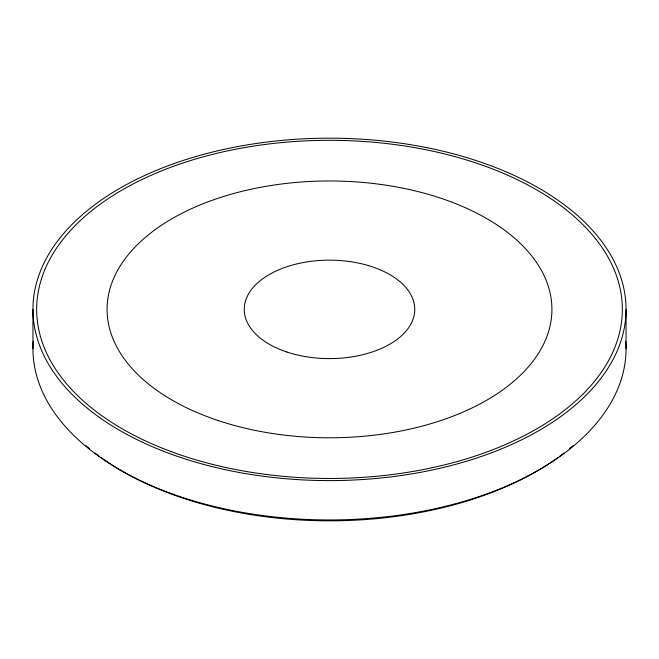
<?xml version="1.0" encoding="UTF-8"?>
<svg xmlns="http://www.w3.org/2000/svg" width="659" height="659" viewBox="0 0 659 659"><rect width="100%" height="100%" fill="white"/><g stroke="black" fill="none" stroke-linecap="round" stroke-linejoin="round"><path stroke-width="0.99" d="M626.05 309.384A296.55 171.208 0 0 1 181.225 457.659A296.55 171.208 0 0 1 181.225 161.109A296.55 171.208 0 0 1 626.05 309.384L626.05 348.726M32.95 309.384L32.95 348.726M625.77 341.263A296.55 171.208 0 0 1 329.5 519.943A296.55 171.208 0 0 1 33.23 341.263M572.992 445.69A292.843 169.075 0 0 1 569.302 448.804M563.931 453.079A292.843 169.075 0 0 1 559.961 456.069M558.338 457.255A292.843 169.075 0 0 1 100.662 457.255M99.039 456.069A292.843 169.075 0 0 1 95.069 453.079M89.698 448.804A292.843 169.075 0 0 1 86.008 445.69M218.294 420.59A222.412 128.406 0 0 0 551.913 309.384A222.412 128.406 0 0 0 218.294 198.178A222.412 128.406 0 0 0 218.294 420.59M170.813 451.481A292.843 169.075 0 0 0 621.989 317.679A292.843 169.075 0 0 0 195.698 158.992A292.843 169.075 0 0 0 170.813 451.481M286.871 352.013A85.258 49.227 0 0 0 414.758 309.384A85.258 49.227 0 0 0 286.871 266.755A85.258 49.227 0 0 0 286.871 352.013"/></g></svg>
